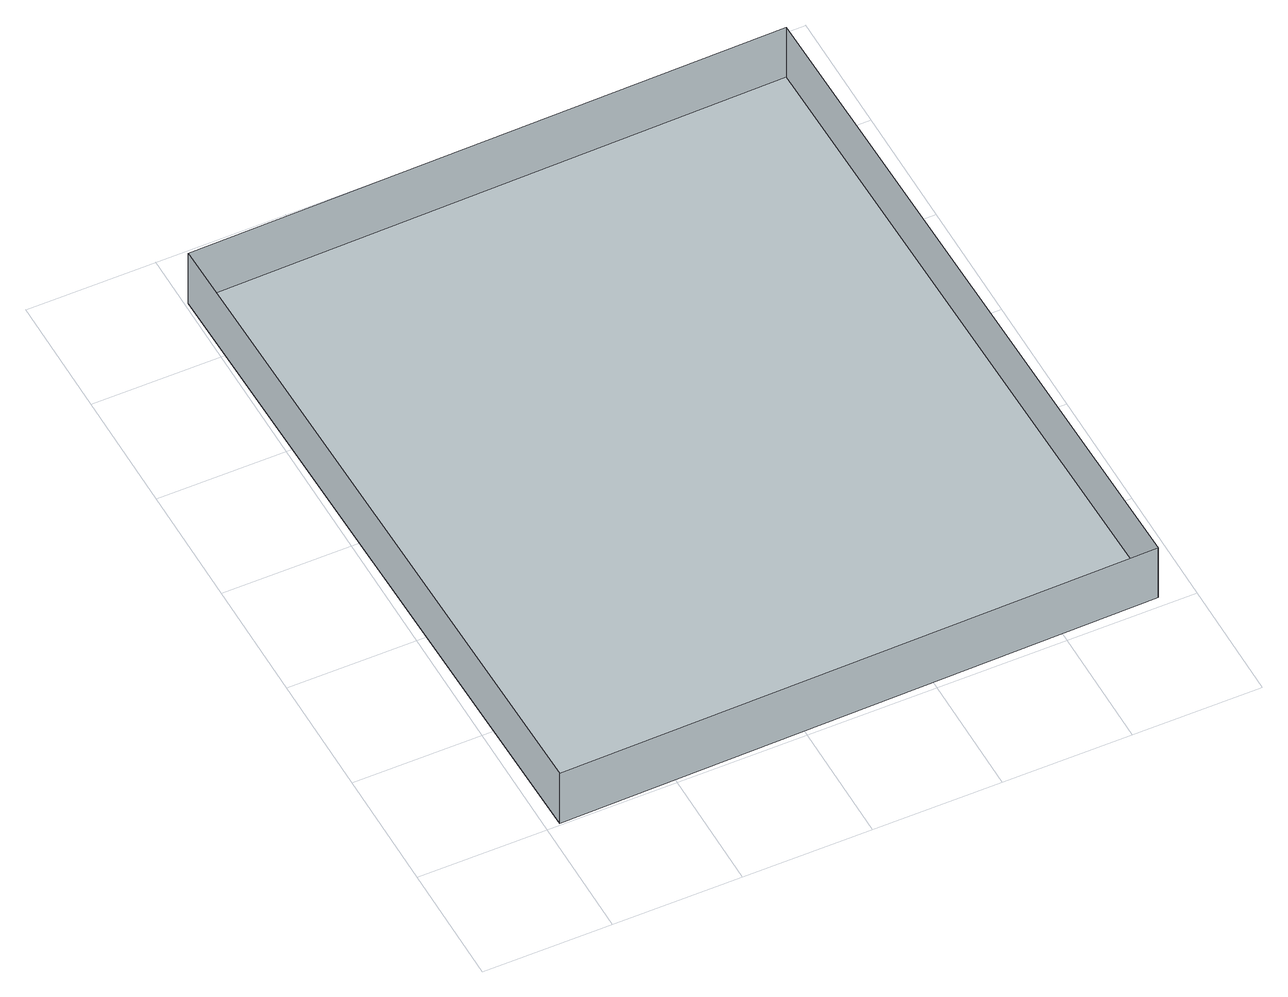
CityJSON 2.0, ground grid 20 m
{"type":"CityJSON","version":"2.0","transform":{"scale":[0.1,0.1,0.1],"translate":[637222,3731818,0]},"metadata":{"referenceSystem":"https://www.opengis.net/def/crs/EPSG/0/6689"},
"CityObjects":{
"object1":{"type":"GenericCityObject","attributes":{"name":"20","告示番号":"福岡県告示第316号","告示年月日":"2019-09-27","名称":"テスト指定区域（非水密立体）","区域の所在":"古賀市テスト町","区域の面積":"1000","備考":"非水密立体テスト用データ"},"geometry":[{"type":"MultiSurface","lod":"1","boundaries":[[[0,1,2,3]],[[2,4,5,3]],[[1,6,4,2]],[[0,7,6,1]],[[3,5,7,0]]]}]}
},
"vertices":[
[948,16,0],[932,1125,0],[5,1111,0],[21,3,0],[5,1111,100],[21,3,100],[932,1125,100],[948,16,100]
]}
